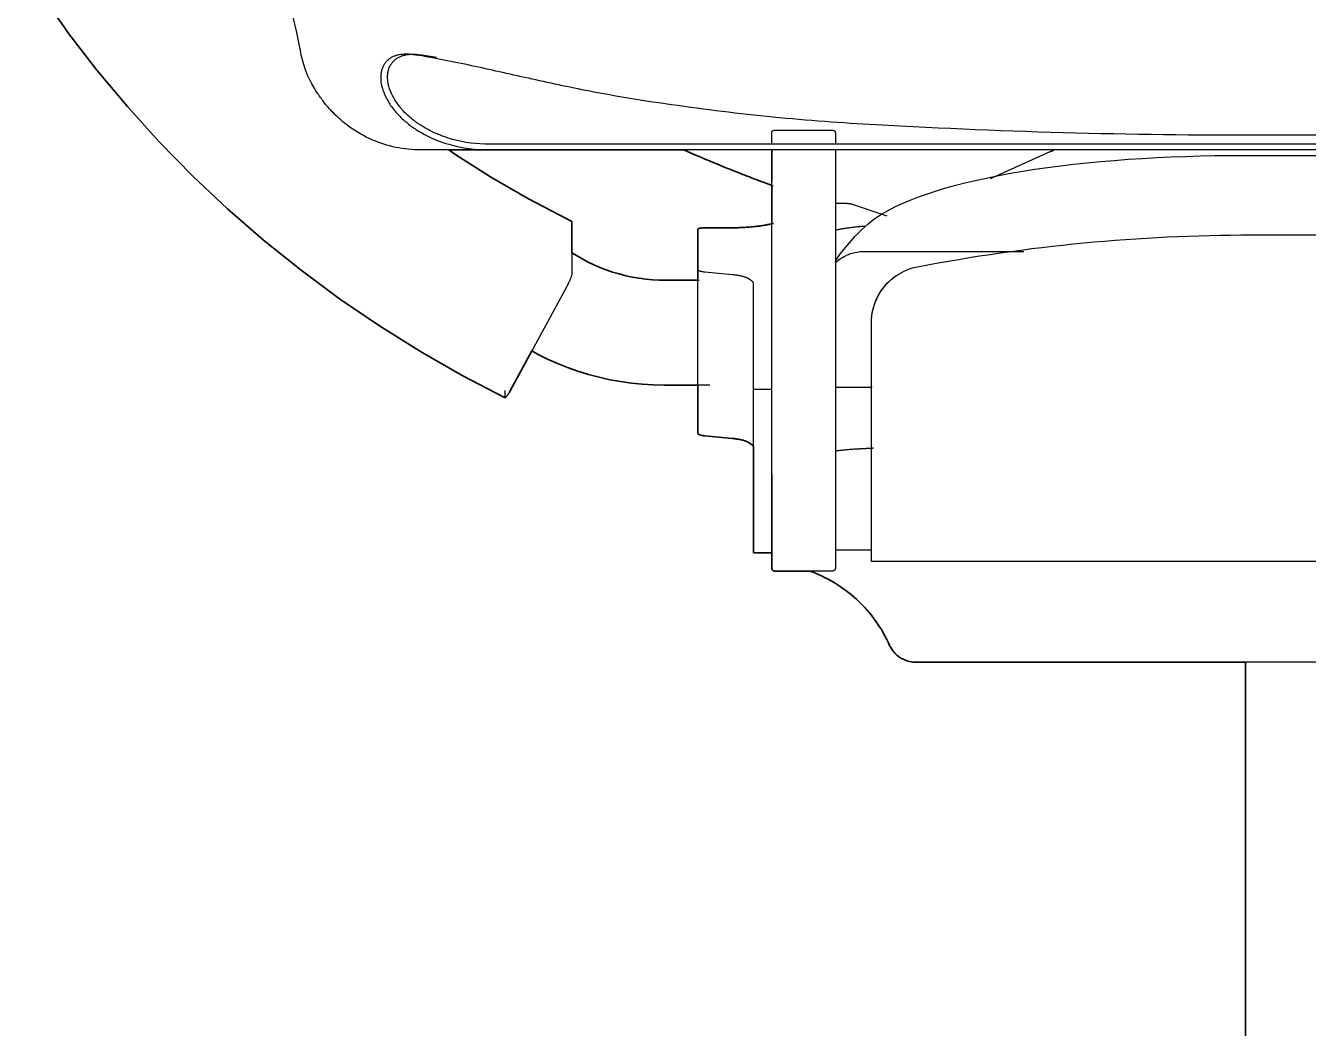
# Model space of a CAD drawing. Header units: millimetres. Extents: x 0 to 2114, y 0 to 2343.
# Drawn here: x 185.3 to 471.1, y 1526.5 to 1749.9 of the extents above; entities that cross this region are included whole.
import ezdxf

# ---------------------------------------------------------------- set-up
doc = ezdxf.new("R2010")
doc.units = ezdxf.units.MM
doc.layers.add('Blocks', color=7, linetype='Continuous')
doc.layers.add('Blocks$Inner', color=7, linetype='Continuous', lineweight=25, true_color=0x007f00)
doc.layers.add('Blocks$Outline', color=7, linetype='Continuous', lineweight=35, true_color=0xff3f3f)

# ---------------------------------------------------------------- blocks, each defined once
blk = doc.blocks.new('Mirra 2 Office Chair Front')
at = {"layer": 'Blocks$Inner'}
for p, q in [((653.57, 420.3), (288.67, 420.3)), ((277.32, 419.03), (273.35, 419.03)), ((400.3, 412.68), (413.58, 418.65)), ((365.73, 407.14), (368.24, 407.14)), ((369.29, 407.01), (377.17, 404.38)), ((307.05, 402.98), (307.05, 391.53)), ((336.39, 401.67), (341.87, 401.67)), ((372.01, 396.41), (407.76, 396.41)), ((342.77, 391.22), (336.67, 391.8)), ((347.12, 389.83), (346.31, 390.37)), ((347.46, 365.75), (347.46, 389.37)), ((305.89, 388.63), (293.29, 365.37)), ((373.96, 366.14), (365.73, 366.14)), ((292.12, 365.43), (292.12, 363.96)), ((335.12, 355.86), (335.12, 364.92)), ((342.77, 354.76), (336.67, 355.34)), ((347.12, 353.36), (346.31, 353.9)), ((365.73, 329.93), (373.77, 329.93)), ((558.52, 304.91), (383.72, 304.91)), ((457.13, 213.66), (457.13, 304.91))]:
    blk.add_line(p, q, dxfattribs=at)
for points in [[(292.16, 363.84), (282.6, 368.81), (273.26, 374.14), (264.15, 379.82), (255.28, 385.85), (246.67, 392.21), (238.33, 398.9), (230.28, 405.9), (222.53, 413.2), (215.08, 420.8), (207.97, 428.67), (201.18, 436.81), (194.74, 445.2), (193.8, 446.5), (185.31, 458.7)], [(248.37, 435.17), (248, 436.05), (247.62, 437.06), (247.29, 438.09), (246.99, 439.12), (246.73, 440.17), (246.52, 441.23), (246.48, 441.48), (245.72, 445.2), (244.81, 448.89), (243.75, 452.54), (242.56, 456.15), (241.21, 459.7), (239.73, 463.2), (238.11, 466.64), (236.35, 470.01), (234.45, 473.3), (232.43, 476.52), (230.28, 479.65), (228.01, 482.7), (225.62, 485.65), (223.11, 488.51), (220.49, 491.26)], [(351.56, 420.42), (351.56, 420.7), (351.56, 420.97), (351.56, 421.22), (351.56, 421.45), (351.56, 421.66), (351.56, 421.86), (351.56, 422.04), (351.56, 422.2), (351.56, 422.34), (351.56, 422.47), (351.56, 422.57), (351.56, 422.66), (351.56, 422.72), (351.56, 422.77), (351.56, 422.81), (351.56, 422.84), (351.57, 422.87), (351.57, 422.89), (351.57, 422.92), (351.58, 422.94), (351.58, 422.97), (351.59, 422.99), (351.6, 423.02), (351.61, 423.04), (351.62, 423.06), (351.63, 423.09), (351.64, 423.11), (351.65, 423.13), (351.66, 423.15), (351.68, 423.18), (351.69, 423.2), (351.71, 423.22), (351.73, 423.23), (351.74, 423.25), (351.76, 423.27), (351.78, 423.29), (351.8, 423.3), (351.82, 423.32), (351.84, 423.33), (351.86, 423.35), (351.88, 423.36), (351.9, 423.37), (351.93, 423.39), (351.95, 423.4), (351.97, 423.41), (352, 423.41), (352.02, 423.42), (352.05, 423.43), (352.07, 423.43), (352.1, 423.44), (352.12, 423.44), (352.15, 423.44), (352.17, 423.45), (352.2, 423.45), (353, 423.45), (364.3, 423.45), (365.1, 423.45), (365.13, 423.45), (365.16, 423.44), (365.18, 423.44), (365.21, 423.44), (365.23, 423.43), (365.26, 423.43), (365.28, 423.42), (365.31, 423.41), (365.33, 423.4), (365.35, 423.39), (365.38, 423.38), (365.4, 423.37), (365.42, 423.36), (365.44, 423.35), (365.46, 423.33), (365.48, 423.32), (365.5, 423.3), (365.52, 423.28), (365.54, 423.27), (365.56, 423.25), (365.58, 423.23), (365.59, 423.21), (365.61, 423.19), (365.62, 423.17), (365.64, 423.15), (365.65, 423.13), (365.66, 423.1), (365.67, 423.08), (365.68, 423.06), (365.69, 423.03), (365.7, 423.01), (365.71, 422.99), (365.72, 422.96), (365.72, 422.94), (365.73, 422.91), (365.73, 422.89), (365.73, 422.86), (365.73, 422.84), (365.73, 422.81), (365.73, 422.77), (365.73, 422.72), (365.73, 422.66), (365.73, 422.57), (365.73, 422.47), (365.73, 422.34), (365.73, 422.2), (365.73, 422.04), (365.73, 421.86), (365.73, 421.66), (365.73, 421.45), (365.73, 421.22), (365.73, 420.97), (365.73, 420.7), (365.73, 420.42)], [(351.56, 420.23), (351.56, 420.52), (351.56, 420.8), (351.56, 421.06), (351.56, 421.3), (351.56, 421.52), (351.56, 421.73), (351.56, 421.92), (351.56, 422.1), (351.56, 422.25), (351.56, 422.39), (351.56, 422.5), (351.56, 422.6), (351.56, 422.68), (351.56, 422.74), (351.56, 422.78), (351.56, 422.81)], [(365.73, 422.81), (365.73, 422.78), (365.73, 422.74), (365.73, 422.68), (365.73, 422.6), (365.73, 422.5), (365.73, 422.39), (365.73, 422.25), (365.73, 422.1), (365.73, 421.92), (365.73, 421.73), (365.73, 421.52), (365.73, 421.3), (365.73, 421.06), (365.73, 420.8), (365.73, 420.52), (365.73, 420.23)], [(483.82, 422.32), (471.12, 422.32), (458.42, 422.32)], [(288.67, 419.03), (287.8, 419.03), (286.99, 419.03), (286.25, 419.03), (286.01, 419.03), (283.3, 419.03), (280.89, 419.03), (278.81, 419.03), (277.04, 419.03), (275.6, 419.03), (274.48, 419.03), (273.69, 419.03), (273.35, 419.03)], [(279.59, 419.03), (281.14, 417.96), (289.13, 412.91), (297.33, 408.17), (305.72, 403.74), (307.01, 403.1)], [(668.9, 419.03), (668.32, 419.03), (667.41, 419.03), (666.18, 419.03), (664.62, 419.03), (662.74, 419.03), (660.55, 419.03), (658.03, 419.03), (656.23, 419.03), (653.57, 419.03), (288.67, 419.03), (286.01, 419.03)], [(351.56, 419.15), (351.56, 418.8), (351.56, 418.43), (351.56, 418.06), (351.56, 417.67), (351.56, 417.26), (351.56, 416.85), (351.56, 416.43), (351.56, 416), (351.56, 415.56), (351.56, 415.12), (351.56, 414.66), (351.56, 414.21), (351.56, 413.74), (351.56, 413.27), (351.56, 412.8), (351.56, 412.32), (351.56, 412.01)], [(365.73, 418.92), (365.73, 418.56), (365.73, 418.19), (365.73, 417.8), (365.73, 417.41), (365.73, 417), (365.73, 416.58), (365.73, 416.15), (365.73, 415.72), (365.73, 415.27), (365.73, 414.82), (365.73, 414.37), (365.73, 413.9), (365.73, 413.43), (365.73, 412.96), (365.73, 412.49), (365.73, 412.01), (365.73, 346.8), (365.73, 346.12), (365.73, 345.37), (365.73, 344.61), (365.73, 343.85), (365.73, 343.1), (365.73, 342.34), (365.73, 341.59), (365.73, 340.85), (365.73, 340.11), (365.73, 339.38), (365.73, 338.66), (365.73, 337.94), (365.73, 337.24), (365.73, 336.55), (365.73, 335.88), (365.73, 335.22), (365.73, 334.57), (365.73, 333.94), (365.73, 333.33), (365.73, 332.74), (365.73, 332.16), (365.73, 331.61), (365.73, 331.07), (365.73, 330.56), (365.73, 330.07), (365.73, 329.61), (365.73, 329.17), (365.73, 328.75), (365.73, 328.36), (365.73, 328), (365.73, 327.66), (365.73, 327.35), (365.73, 327.07), (365.73, 326.82), (365.73, 326.6), (365.73, 326.4), (365.73, 326.24), (365.73, 326.1), (365.73, 325.99), (365.73, 325.92), (365.73, 325.86), (365.73, 325.82), (365.73, 325.8), (365.73, 325.77), (365.72, 325.75), (365.72, 325.72), (365.71, 325.7), (365.71, 325.68), (365.7, 325.65), (365.69, 325.63), (365.68, 325.6), (365.67, 325.58), (365.66, 325.56), (365.65, 325.54), (365.63, 325.51), (365.62, 325.49), (365.6, 325.47), (365.59, 325.45), (365.57, 325.43), (365.55, 325.41), (365.54, 325.4), (365.52, 325.38), (365.5, 325.36), (365.48, 325.35), (365.46, 325.33), (365.44, 325.32), (365.41, 325.31), (365.39, 325.29), (365.37, 325.28), (365.35, 325.27), (365.32, 325.26), (365.3, 325.25), (365.27, 325.25), (365.25, 325.24), (365.23, 325.23), (365.2, 325.23), (365.17, 325.23), (365.15, 325.22), (365.12, 325.22), (365.1, 325.22), (364.3, 325.22), (353, 325.22), (352.2, 325.22), (352.17, 325.22), (352.14, 325.22), (352.12, 325.23), (352.09, 325.23), (352.07, 325.24), (352.04, 325.24), (352.02, 325.25), (351.99, 325.26), (351.97, 325.27), (351.94, 325.27), (351.92, 325.29), (351.9, 325.3), (351.88, 325.31), (351.86, 325.32), (351.83, 325.34), (351.81, 325.35), (351.79, 325.37), (351.77, 325.38), (351.76, 325.4), (351.74, 325.42), (351.72, 325.44), (351.7, 325.46), (351.69, 325.48), (351.67, 325.5), (351.66, 325.52), (351.65, 325.54), (351.64, 325.56), (351.62, 325.59), (351.61, 325.61), (351.6, 325.63), (351.6, 325.66), (351.59, 325.68), (351.58, 325.71), (351.58, 325.73), (351.57, 325.76), (351.57, 325.78), (351.57, 325.81), (351.56, 325.83), (351.56, 325.86), (351.56, 325.92), (351.56, 325.99), (351.56, 326.1), (351.56, 326.24), (351.56, 326.4), (351.56, 326.6), (351.56, 326.82), (351.56, 327.07), (351.56, 327.35), (351.56, 327.66), (351.56, 328), (351.56, 328.36), (351.56, 328.75), (351.56, 329.17), (351.56, 329.61), (351.56, 330.07), (351.56, 330.56), (351.56, 331.07), (351.56, 331.61), (351.56, 332.16), (351.56, 332.74), (351.56, 333.33), (351.56, 333.94), (351.56, 334.57), (351.56, 335.22), (351.56, 335.88), (351.56, 336.55), (351.56, 337.24), (351.56, 337.94), (351.56, 338.66), (351.56, 339.38), (351.56, 340.11), (351.56, 340.85), (351.56, 341.59), (351.56, 342.34), (351.56, 343.1), (351.56, 343.85), (351.56, 344.61), (351.56, 345.37), (351.56, 346.12), (351.56, 346.8), (351.56, 412.01), (351.56, 412.49), (351.56, 412.96), (351.56, 413.43), (351.56, 413.9), (351.56, 414.37), (351.56, 414.82), (351.56, 415.27), (351.56, 415.72), (351.56, 416.15), (351.56, 416.58), (351.56, 417), (351.56, 417.41), (351.56, 417.8), (351.56, 418.19), (351.56, 418.56), (351.56, 418.92)], [(365.73, 419.15), (365.73, 418.8), (365.73, 418.43), (365.73, 418.06), (365.73, 417.67), (365.73, 417.26), (365.73, 416.85), (365.73, 416.43), (365.73, 416), (365.73, 415.56), (365.73, 415.12), (365.73, 414.66), (365.73, 414.21), (365.73, 413.74), (365.73, 413.27), (365.73, 412.8), (365.73, 412.32), (365.73, 412.01)], [(365.73, 394.22), (366.87, 395.95), (370.04, 399.71), (371.61, 401.32), (372.94, 402.51), (374.34, 403.59), (375.8, 404.57), (377.34, 405.47), (378.96, 406.32), (380.65, 407.12), (382.42, 407.87), (384.28, 408.6), (386.23, 409.28), (388.26, 409.94), (390.37, 410.58), (392.57, 411.18), (394.85, 411.76), (397.22, 412.32), (399.67, 412.85), (402.19, 413.35), (404.79, 413.83), (407.47, 414.28), (410.21, 414.71), (413.01, 415.11), (415.88, 415.48), (418.81, 415.83), (421.79, 416.15), (424.82, 416.44), (427.9, 416.71), (431.01, 416.94), (434.16, 417.15), (437.35, 417.33), (440.56, 417.48), (443.8, 417.6), (447.05, 417.7), (450.31, 417.76), (453.58, 417.79), (455.67, 417.8), (471.12, 417.8), (486.57, 417.8)], [(335.12, 355.86), (335.12, 363.25), (335.12, 392.33), (335.12, 401.38)], [(458.42, 400.1), (471.12, 400.1), (483.82, 400.1)], [(307.05, 396.09), (309.21, 394.83), (310.54, 394.12), (311.89, 393.46), (313.28, 392.86), (314.68, 392.32), (316.11, 391.83), (317.55, 391.4), (319.01, 391.02), (320.49, 390.71), (321.98, 390.46), (323.47, 390.26), (324.97, 390.13), (326.48, 390.05), (327.6, 390.03), (335.42, 390.03)], [(568.48, 380.53), (568.48, 327.36), (558.18, 327.36), (483.82, 327.36), (471.12, 327.36), (458.42, 327.36), (384.06, 327.36), (373.76, 327.36), (373.76, 380.53)], [(337.76, 366.63), (327.6, 366.63), (325.16, 366.68), (322.72, 366.83), (320.29, 367.07), (317.87, 367.41), (315.46, 367.85), (313.08, 368.38), (310.72, 369.01), (308.38, 369.74), (306.08, 370.55), (303.81, 371.46), (301.58, 372.45), (299.39, 373.54), (298.09, 374.24)], [(351.56, 329.28), (347.46, 329.28), (347.46, 365.75), (351.56, 365.75)], [(351.56, 346.8), (351.56, 346.04), (351.56, 345.28), (351.56, 344.52), (351.56, 343.77), (351.56, 343.01), (351.56, 342.26), (351.56, 341.51), (351.56, 340.76), (351.56, 340.03), (351.56, 339.3), (351.56, 338.58), (351.56, 337.87), (351.56, 337.17), (351.56, 336.48), (351.56, 335.8), (351.56, 335.14), (351.56, 334.5), (351.56, 333.87), (351.56, 333.26), (351.56, 332.67), (351.56, 332.1), (351.56, 331.55), (351.56, 331.01), (351.56, 330.51), (351.56, 330.02), (351.56, 329.56), (351.56, 329.12), (351.56, 328.71), (351.56, 328.32), (351.56, 327.96), (351.56, 327.63), (351.56, 327.32), (351.56, 327.04), (351.56, 326.79), (351.56, 326.57), (351.56, 326.38), (351.56, 326.22), (351.56, 326.09), (351.56, 325.98), (351.56, 325.91), (351.56, 325.86)], [(365.73, 346.8), (365.73, 346.04), (365.73, 345.28), (365.73, 344.52), (365.73, 343.77), (365.73, 343.01), (365.73, 342.26), (365.73, 341.51), (365.73, 340.76), (365.73, 340.03), (365.73, 339.3), (365.73, 338.58), (365.73, 337.87), (365.73, 337.17), (365.73, 336.48), (365.73, 335.8), (365.73, 335.14), (365.73, 334.5), (365.73, 333.87), (365.73, 333.26), (365.73, 332.67), (365.73, 332.1), (365.73, 331.55), (365.73, 331.01), (365.73, 330.51), (365.73, 330.02), (365.73, 329.56), (365.73, 329.12), (365.73, 328.71), (365.73, 328.32), (365.73, 327.96), (365.73, 327.63), (365.73, 327.32), (365.73, 327.04), (365.73, 326.79), (365.73, 326.57), (365.73, 326.38), (365.73, 326.22), (365.73, 326.09), (365.73, 325.98), (365.73, 325.91), (365.73, 325.86)]]:
    blk.add_lwpolyline(points, dxfattribs=at)
at = {"layer": 'Blocks$Inner', "extrusion": (0, 0, -1)}
for centre, radius, start, end in [((-458.42, 7.24), 392.86, 79.0891, 90), ((-386.46, 380.53), 12.7, 0, 79.0891), ((-386.46, 380.53), 12.7, 0, 52.7261)]:
    blk.add_arc(centre, radius, start, end, dxfattribs=at)
at = {"layer": 'Blocks$Inner'}
for points, knots in [([(271.62, 440.24), (271.06, 440.32), (269.99, 440.4), (268.79, 440.29), (267.88, 440.07), (267.23, 439.84), (266.73, 439.58), (266.37, 439.34), (266.11, 439.13), (265.87, 438.91), (265.56, 438.58), (265.2, 438.12), (264.91, 437.59), (264.73, 437.13), (264.62, 436.76), (264.54, 436.38), (264.46, 435.83), (264.4, 434.8), (264.54, 433.5), (264.97, 432.14), (265.41, 431.07), (265.97, 430), (266.82, 428.61), (267.9, 427.29), (269.15, 426.05), (270.13, 425.17), (271.16, 424.35), (272.27, 423.59), (273.42, 422.89), (275.77, 421.61), (277.83, 420.79), (279.58, 420.3)], [55.4, 55.4, 55.4, 55.4, 55.4625, 55.525, 55.55625, 55.5875, 55.61875, 55.634375, 55.65, 55.665625, 55.68125, 55.7125, 55.74375, 55.759375, 55.775, 55.790625, 55.80625, 55.8375, 55.9, 55.93125, 55.9625, 55.99375, 56.025, 56.0875, 56.11875, 56.15, 56.18125, 56.2125, 56.24375, 56.275, 56.4, 56.4, 56.4, 56.4]), ([(288.67, 420.3), (285.87, 420.29), (282.45, 420.74), (278.78, 421.88), (277.5, 422.38), (276.22, 422.92), (274.65, 423.69), (273.29, 424.53), (272.36, 425.19), (271.62, 425.74), (270.73, 426.46), (269.74, 427.39), (268.86, 428.37), (268.09, 429.41), (267.16, 430.85), (266.47, 432.29), (266.11, 433.67), (265.97, 434.68), (265.96, 435.47), (266, 436.06), (266.06, 436.48), (266.14, 436.87), (266.31, 437.37), (266.59, 437.94), (266.94, 438.44), (267.26, 438.79), (267.5, 439.03), (267.76, 439.25), (268.14, 439.52), (268.66, 439.79), (269.33, 440.05), (270.28, 440.28), (271.54, 440.4), (272.67, 440.32), (273.26, 440.24)], [365.902945, 365.902945, 365.902945, 365.902945, 366.069612, 366.111279, 366.132112, 366.152945, 366.194612, 366.236279, 366.250167, 366.264056, 366.291834, 366.319612, 366.34739, 366.375167, 366.402945, 366.458501, 366.486279, 366.514056, 366.541834, 366.555723, 366.569612, 366.583501, 366.59739, 366.625167, 366.652945, 366.666834, 366.680723, 366.694612, 366.708501, 366.736279, 366.764056, 366.791834, 366.84739, 366.902945, 366.902945, 366.902945, 366.902945]), ([(257.63, 424.06), (256.47, 424.88), (255.12, 426.03), (253.65, 427.5), (252.73, 428.51), (251.52, 429.96), (250.7, 431.12), (250.3, 431.74)], [70.4, 70.4, 70.4, 70.4, 70.6142857, 70.6678571, 70.7214286, 70.8285714, 70.9714286, 70.9714286, 70.9714286, 70.9714286]), ([(331.99, 419.03), (336.31, 417.12), (342.87, 414.39), (349.56, 411.87), (351.81, 411.05)], [-0.302476, -0.302476, -0.302476, -0.302476, -0.1851532, -0.1260933, -0.1260933, -0.1260933, -0.1260933]), ([(365.73, 393.89), (365.98, 394.13), (366.72, 394.76), (367.56, 395.27), (368.13, 395.54)], [0.2935668, 0.2935668, 0.2935668, 0.2935668, 0.4, 0.5926309, 0.5926309, 0.5926309, 0.5926309]), ([(368.2, 395.57), (368.49, 395.71), (369.71, 396.19), (371.01, 396.4), (372.01, 396.41)], [0.6, 0.6, 0.6, 0.6, 0.7, 1, 1, 1, 1]), ([(377.83, 308.67), (376.97, 310.61), (374.89, 314.24), (370.67, 319.01), (365.65, 322.75), (361.96, 324.52), (360.08, 325.22)], [177.8004491, 177.8004491, 177.8004491, 177.8004491, 178.0504491, 178.3004491, 178.5504491, 178.7836412, 178.7836412, 178.7836412, 178.7836412]), ([(383.72, 304.91), (382.71, 304.91), (380.99, 305.3), (378.95, 306.78), (378.13, 307.99), (377.83, 308.67)], [176.800449, 176.800449, 176.800449, 176.800449, 177.200449, 177.500449, 177.800449, 177.800449, 177.800449, 177.800449])]:
    blk.add_open_spline(points, degree=3, knots=knots, dxfattribs=at)
for points in [[(283.16, 438.11), (281.01, 438.55), (276.93, 439.39), (273.32, 440.02), (271.62, 440.24)], [(273.26, 440.24), (274.41, 440.09), (275.61, 439.91), (276.86, 439.69)], [(323.6, 429.91), (318.7, 430.65), (309.17, 432.38), (295.51, 435.37), (287.17, 437.27), (283.16, 438.11)], [(250.3, 431.74), (249.89, 432.36), (249.21, 433.5), (248.58, 434.72), (248.4, 435.1), (248.37, 435.17)], [(369.13, 424.95), (361.41, 425.41), (346.11, 426.76), (331.06, 428.79), (323.6, 429.91)], [(273.35, 419.03), (271.46, 419.03), (267.77, 419.41), (262.38, 421.14), (259.17, 422.97), (257.63, 424.06)], [(458.42, 422.32), (443.51, 422.28), (413.71, 422.7), (383.98, 424.07), (369.13, 424.95)], [(279.58, 420.3), (281.07, 419.87), (284.08, 419.23), (287.13, 419.03), (288.67, 419.03)], [(349.07, 412.07), (350.01, 411.71), (350.95, 411.37), (351.89, 411.02)]]:
    blk.add_open_spline(points, degree=3, dxfattribs=at)
for points, weights in [([(413.58, 418.65), (413.93, 418.8), (414.34, 418.95)], [0.87595851366, 0.868241951546, 0.863183055301]), ([(368.24, 407.14), (368.72, 407.14), (369.29, 407.01)], [1, 0.86281151195, 0.854138674277]), ([(306.9, 403.06), (306.97, 403.12), (307.01, 403.1)], [0.915645545497, 0.948911586656, 1]), ([(307.01, 403.1), (307.05, 403.08), (307.05, 402.98)], [0.999829232457, 0.947172977462, 0.914032010037]), ([(335.12, 401.38), (335.12, 401.67), (336.39, 401.67)], [1, 0.707106781187, 1]), ([(341.87, 401.67), (347.86, 401.67), (351.95, 402.66)], [1, 0.847402995966, 0.853811691924]), ([(365.73, 401.2), (368.64, 401.81), (372.4, 402.1)], [0.85382059115, 0.856986665759, 0.897667738636]), ([(336.67, 391.8), (335.12, 391.95), (335.12, 392.33)], [0.886049381938, 0.78456840852, 1]), ([(346.31, 390.37), (345.39, 390.97), (342.77, 391.22)], [0.899774170894, 0.814797873869, 0.886049381938]), ([(347.46, 389.37), (347.46, 389.61), (347.12, 389.83)], [1, 0.935826573096, 0.899774170894]), ([(293.29, 365.37), (292.62, 364.13), (292.16, 363.84)], [1, 0.792273313841, 0.915645545496]), ([(335.12, 364.92), (335.12, 364.95), (335.17, 364.99)], [1, 0.948287736084, 0.914835766826]), ([(336.67, 355.34), (335.12, 355.48), (335.12, 355.86)], [0.886049381938, 0.78456840852, 1]), ([(346.31, 353.9), (345.39, 354.51), (342.77, 354.76)], [0.899774170893, 0.814797873869, 0.886049381938]), ([(347.46, 352.9), (347.46, 353.14), (347.12, 353.36)], [1, 0.935826573096, 0.899774170894]), ([(365.73, 351.99), (368.06, 352.32), (370.74, 352.46)], [0.864621222126, 0.881331100185, 0.92326904789]), ([(370.74, 352.46), (372.48, 352.55), (374.21, 352.64)], [0.92326904789, 0.924061345505, 0.924862647346])]:
    blk.add_rational_spline(points, weights, degree=2, dxfattribs=at)
blk.add_rational_spline([(307.05, 391.53), (307.05, 390.96), (306.19, 389.22), (306.04, 388.92), (305.89, 388.63)], [1, 0.759442345763, 1, 0.947664435424, 0.914032010037], degree=2, knots=[18.012395, 18.012395, 18.012395, 19.302514, 19.302514, 19.583191, 19.583191, 19.583191], dxfattribs=at)
at = {"layer": 'Blocks$Outline'}
for points in [[(193.8, 446.5), (185.31, 458.7)], [(194.74, 445.2), (193.8, 446.5)], [(201.18, 436.81), (194.74, 445.2)], [(207.97, 428.67), (201.18, 436.81)], [(215.08, 420.8), (207.97, 428.67)], [(222.53, 413.2), (215.08, 420.8)], [(280.89, 419.03), (279.59, 419.03)], [(279.59, 419.03), (281.14, 417.96)], [(283.3, 419.03), (280.89, 419.03)], [(281.14, 417.96), (289.13, 412.91)], [(286.01, 419.03), (283.3, 419.03)], [(287.8, 419.03), (286.01, 419.03)], [(331.99, 419.03), (288.67, 419.03)], [(230.28, 405.9), (222.53, 413.2)], [(289.13, 412.91), (297.33, 408.17)], [(351.56, 402.57), (351.56, 411.14)], [(238.33, 398.9), (230.28, 405.9)], [(297.33, 408.17), (305.72, 403.74)], [(305.72, 403.74), (307.01, 403.1)], [(307.05, 402.98), (307.05, 396.09)], [(335.12, 392.33), (335.12, 401.38)], [(336.39, 401.67), (341.87, 401.67)], [(246.67, 392.21), (238.33, 398.9)], [(307.05, 396.09), (309.21, 394.83)], [(309.21, 394.83), (310.54, 394.12)], [(255.28, 385.85), (246.67, 392.21)], [(310.54, 394.12), (311.89, 393.46)], [(311.89, 393.46), (313.28, 392.86)], [(313.28, 392.86), (314.68, 392.32)], [(314.68, 392.32), (316.11, 391.83)], [(316.11, 391.83), (317.55, 391.4)], [(335.12, 390.03), (335.12, 392.33)], [(317.55, 391.4), (319.01, 391.02)], [(319.01, 391.02), (320.49, 390.71)], [(320.49, 390.71), (321.98, 390.46)], [(321.98, 390.46), (323.47, 390.26)], [(323.47, 390.26), (324.97, 390.13)], [(324.97, 390.13), (326.48, 390.05)], [(326.48, 390.05), (327.6, 390.03)], [(327.6, 390.03), (335.12, 390.03)], [(264.15, 379.82), (255.28, 385.85)], [(273.26, 374.14), (264.15, 379.82)], [(282.6, 368.81), (273.26, 374.14)], [(298.09, 374.24), (293.29, 365.37)], [(299.39, 373.54), (298.09, 374.24)], [(301.58, 372.45), (299.39, 373.54)], [(303.81, 371.46), (301.58, 372.45)], [(292.16, 363.84), (282.6, 368.81)], [(306.08, 370.55), (303.81, 371.46)], [(308.38, 369.74), (306.08, 370.55)], [(310.72, 369.01), (308.38, 369.74)], [(313.08, 368.38), (310.72, 369.01)], [(315.46, 367.85), (313.08, 368.38)], [(317.87, 367.41), (315.46, 367.85)], [(320.29, 367.07), (317.87, 367.41)], [(322.72, 366.83), (320.29, 367.07)], [(325.16, 366.68), (322.72, 366.83)], [(327.6, 366.63), (325.16, 366.68)], [(335.12, 366.63), (327.6, 366.63)], [(335.12, 363.25), (335.12, 366.63)], [(335.12, 355.86), (335.12, 363.25)], [(342.77, 354.76), (336.67, 355.34)], [(347.12, 353.36), (346.31, 353.9)], [(347.46, 329.28), (347.46, 352.9)], [(351.56, 329.28), (347.46, 329.28)], [(351.56, 329.17), (351.56, 329.28)], [(351.56, 328.75), (351.56, 329.17)], [(351.56, 328.36), (351.56, 328.75)], [(351.56, 328), (351.56, 328.36)], [(351.56, 327.66), (351.56, 328)], [(351.56, 327.35), (351.56, 327.66)], [(351.56, 327.07), (351.56, 327.35)], [(351.56, 326.82), (351.56, 327.07)], [(351.56, 326.6), (351.56, 326.82)], [(351.56, 326.4), (351.56, 326.6)], [(351.56, 326.24), (351.56, 326.4)], [(351.56, 326.1), (351.56, 326.24)], [(351.56, 325.99), (351.56, 326.1)], [(351.56, 325.92), (351.56, 325.99)], [(351.56, 325.86), (351.56, 325.92)], [(351.56, 325.83), (351.56, 325.86)], [(351.57, 325.81), (351.56, 325.83)], [(351.57, 325.78), (351.57, 325.81)], [(351.57, 325.76), (351.57, 325.78)], [(351.58, 325.73), (351.57, 325.76)], [(351.58, 325.71), (351.58, 325.73)], [(351.59, 325.68), (351.58, 325.71)], [(351.6, 325.66), (351.59, 325.68)], [(351.6, 325.63), (351.6, 325.66)], [(351.61, 325.61), (351.6, 325.63)], [(351.62, 325.59), (351.61, 325.61)], [(351.64, 325.56), (351.62, 325.59)], [(351.65, 325.54), (351.64, 325.56)], [(351.66, 325.52), (351.65, 325.54)], [(351.67, 325.5), (351.66, 325.52)], [(351.69, 325.48), (351.67, 325.5)], [(351.7, 325.46), (351.69, 325.48)], [(351.72, 325.44), (351.7, 325.46)], [(351.74, 325.42), (351.72, 325.44)], [(351.76, 325.4), (351.74, 325.42)], [(351.77, 325.38), (351.76, 325.4)], [(351.79, 325.37), (351.77, 325.38)], [(351.81, 325.35), (351.79, 325.37)], [(351.83, 325.34), (351.81, 325.35)], [(351.86, 325.32), (351.83, 325.34)], [(351.88, 325.31), (351.86, 325.32)], [(351.9, 325.3), (351.88, 325.31)], [(351.92, 325.29), (351.9, 325.3)], [(351.94, 325.27), (351.92, 325.29)], [(351.97, 325.27), (351.94, 325.27)], [(351.99, 325.26), (351.97, 325.27)], [(352.02, 325.25), (351.99, 325.26)], [(352.04, 325.24), (352.02, 325.25)], [(352.07, 325.24), (352.04, 325.24)], [(352.09, 325.23), (352.07, 325.24)], [(352.12, 325.23), (352.09, 325.23)], [(352.14, 325.22), (352.12, 325.23)], [(352.17, 325.22), (352.14, 325.22)], [(352.2, 325.22), (352.17, 325.22)], [(353, 325.22), (352.2, 325.22)], [(360.08, 325.22), (353, 325.22)], [(457.13, 304.91), (383.72, 304.91)], [(457.13, 213.97), (457.13, 304.91)]]:
    blk.add_lwpolyline(points, dxfattribs=at)
for points in [[(288.67, 419.03), (288.38, 419.03), (288.09, 419.03), (287.8, 419.03)], [(351.56, 411.14), (350.73, 411.45), (349.9, 411.75), (349.07, 412.07)]]:
    blk.add_open_spline(points, degree=3, dxfattribs=at)
for points, knots in [([(349.07, 412.07), (347.74, 412.56), (341.98, 414.77), (336.31, 417.12), (331.99, 419.03)], [0.1501115, 0.1501115, 0.1501115, 0.1501115, 0.1851532, 0.302476, 0.302476, 0.302476, 0.302476]), ([(377.83, 308.67), (376.97, 310.61), (374.89, 314.24), (370.67, 319.01), (365.65, 322.75), (361.96, 324.52), (360.08, 325.22)], [177.8004491, 177.8004491, 177.8004491, 177.8004491, 178.0504491, 178.3004491, 178.5504491, 178.7836412, 178.7836412, 178.7836412, 178.7836412]), ([(383.72, 304.91), (382.71, 304.91), (380.99, 305.3), (378.95, 306.78), (378.13, 307.99), (377.83, 308.67)], [176.800449, 176.800449, 176.800449, 176.800449, 177.200449, 177.500449, 177.800449, 177.800449, 177.800449, 177.800449])]:
    blk.add_open_spline(points, degree=3, knots=knots, dxfattribs=at)
blk.add_rational_spline([(307.01, 403.1), (307.01, 403.1), (307.05, 403.08), (307.05, 402.98)], [0.999658621968, 0.999658621463, 0.94711927132, 0.914032010037], degree=2, knots=[6.2840818, 6.2840818, 6.2840818, 6.2840818, 6.5602096, 6.5602096, 6.5602096], dxfattribs=at)
for points, weights in [([(335.12, 401.38), (335.12, 401.67), (336.39, 401.67)], [1, 0.707106781187, 1]), ([(341.87, 401.67), (347.53, 401.67), (351.56, 402.57)], [1, 0.854585662195, 0.85356066686]), ([(293.29, 365.37), (292.62, 364.13), (292.16, 363.84)], [1, 0.792273313841, 0.915645545496]), ([(336.67, 355.34), (335.12, 355.48), (335.12, 355.86)], [0.886049381938, 0.78456840852, 1]), ([(346.31, 353.9), (345.39, 354.51), (342.77, 354.76)], [0.899774170893, 0.814797873869, 0.886049381938]), ([(347.46, 352.9), (347.46, 353.14), (347.12, 353.36)], [1, 0.935826573096, 0.899774170894])]:
    blk.add_rational_spline(points, weights, degree=2, dxfattribs=at)

msp = doc.modelspace()

# ---------------------------------------------------------------- block references
at = {"layer": 'Blocks'}
msp.add_blockref('Mirra 2 Office Chair Front', (0, 1303.19), dxfattribs=at)

doc.saveas('drawing.dxf')
